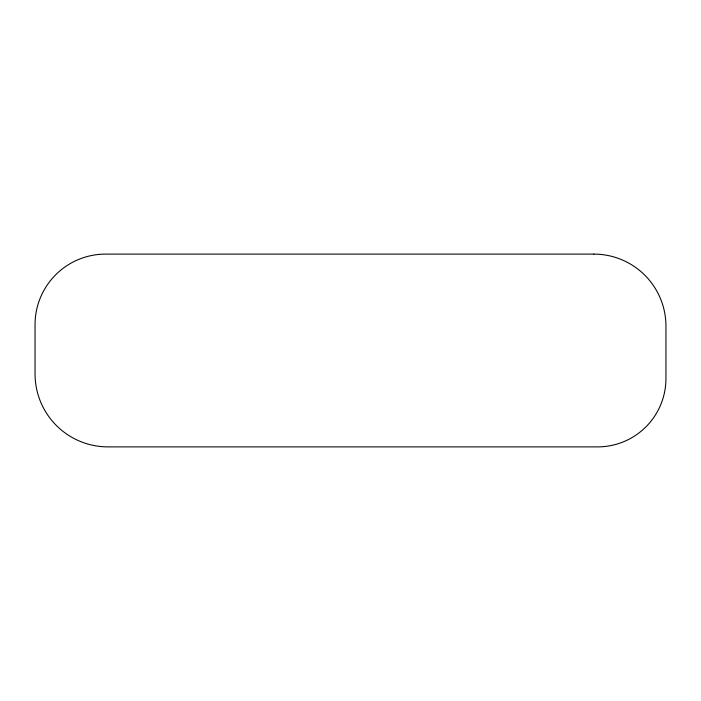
<?xml version="1.0" encoding="UTF-8"?>
<svg xmlns="http://www.w3.org/2000/svg" width="701" height="701" viewBox="0 0 701 701"><rect width="100%" height="100%" fill="white"/><g stroke="black" fill="none" stroke-linecap="round" stroke-linejoin="round"><path stroke-width="1.05" d="M593.878 254.112L105.553 254.112A70.503 70.503 0 0 0 35.05 324.616L35.05 373.966A72.922 72.922 0 0 0 107.972 446.887L597.576 446.887A68.374 68.374 0 0 0 665.95 378.514L665.95 326.184A72.072 72.072 0 0 0 593.878 254.112"/></g></svg>
